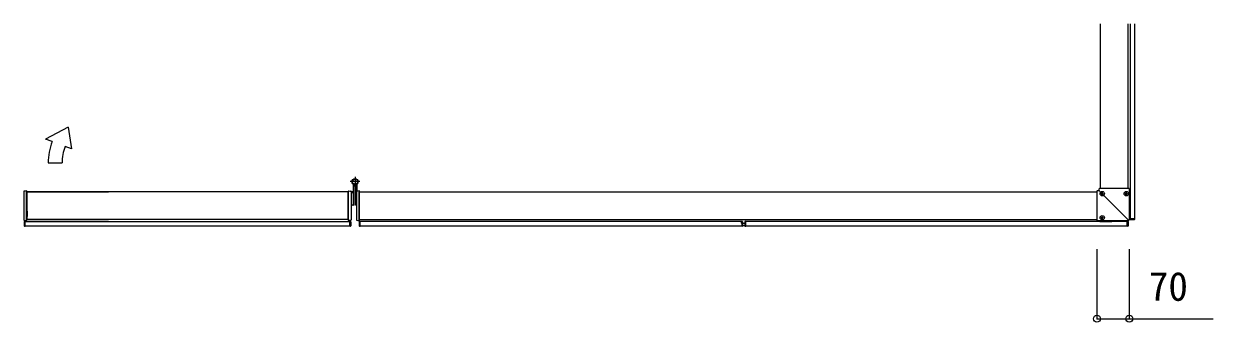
# Model space of a CAD drawing. Units: millimetres, scale not verified. Extents: x -4375 to 4375, y -6502 to 6475.
# Drawn here: x -790 to 1778, y 2226 to 2870 of the extents above; entities that cross this region are included whole.
import ezdxf
from ezdxf.enums import TextEntityAlignment as Align

# ---------------------------------------------------------------- set-up
doc = ezdxf.new("R2010")
doc.units = ezdxf.units.MM
doc.header["$LTSCALE"] = 30
for name, color, linetype in [('0-2_YKK_13', 4, 'Continuous'), ('0-3_YKK_A1', 4, 'Continuous'), ('0-4_YKK_D', 6, 'Continuous')]:
    doc.layers.add(name, color=color, linetype=linetype)
doc.styles.add('ＭＳ ゴシック', font='')
doc.styles.get('ＭＳ ゴシック').set_extended_font_data('MS Gothic')

msp = doc.modelspace()

# ---------------------------------------------------------------- linework, layer by layer
at = {"layer": '0-2_YKK_13'}
for p, q in [((-64.5, 2529.2), (-85.5, 2529.2)), ((-79, 2523.84), (-79, 2478.2)), ((-76.5, 2478.2), (-76.5, 2522.83)), ((-75, 2539.81), (-75, 2518.59)), ((-73.5, 2478.2), (-73.5, 2522.83)), ((-71, 2523.84), (-71, 2508.69)), ((-790, 2507.69), (-790, 2446.71)), ((-784, 2509), (-784, 2509)), ((-784, 2446.34), (-784, 2508.06)), ((-783, 2446.4), (-783, 2508)), ((-90, 2446.4), (-90, 2508)), ((-89, 2509), (-89, 2509)), ((-89, 2446.34), (-89, 2508.06)), ((-83.13, 2508.2), (-79.5, 2508.2)), ((-83, 2507.69), (-83, 2446.71)), ((-79, 2505.2), (-83, 2505.2)), ((-79, 2507.7), (-79, 2478.7)), ((-72, 2507.69), (-72, 2446.71)), ((-66, 2509), (-66, 2509)), ((-66, 2446.34), (-66, 2508.06)), ((-65, 2446.4), (-65, 2508)), ((1526.5, 2508.7), (1526.5, 2508.02)), ((1526.5, 2508.02), (1526.5, 2446.38)), ((1532.18, 2509.02), (1531.5, 2509.7)), ((1533.12, 2508.08), (1532.18, 2509.02)), ((1533.18, 2514.7), (1532.5, 2514.7)), ((1594.26, 2446.94), (1533.12, 2508.08)), ((1594.82, 2514.7), (1533.18, 2514.7)), ((1535.65, 2502.85), (1535.65, 2503.55)), ((1535.65, 2503.55), (1537.15, 2503.55)), ((1535.65, 2502.85), (1537.15, 2502.85)), ((1537.65, 2505.55), (1538.35, 2505.55)), ((1537.65, 2504.05), (1537.65, 2505.55)), ((1537.65, 2500.85), (1537.65, 2502.35)), ((1537.65, 2500.85), (1538.35, 2500.85)), ((1538.35, 2504.05), (1538.35, 2505.55)), ((1538.35, 2500.85), (1538.35, 2502.35)), ((1538.85, 2503.55), (1540.35, 2503.55)), ((1538.85, 2502.85), (1540.35, 2502.85)), ((1540.35, 2502.85), (1540.35, 2503.55)), ((1587.65, 2502.85), (1587.65, 2503.55)), ((1587.65, 2503.55), (1589.15, 2503.55)), ((1587.65, 2502.85), (1589.15, 2502.85)), ((1589.65, 2505.55), (1590.35, 2505.55)), ((1589.65, 2504.05), (1589.65, 2505.55)), ((1589.65, 2500.85), (1589.65, 2502.35)), ((1589.65, 2500.85), (1590.35, 2500.85)), ((1590.35, 2504.05), (1590.35, 2505.55)), ((1590.35, 2500.85), (1590.35, 2502.35)), ((1590.85, 2503.55), (1592.35, 2503.55)), ((1590.85, 2502.85), (1592.35, 2502.85)), ((1592.35, 2502.85), (1592.35, 2503.55)), ((1595.5, 2514.7), (1594.82, 2514.7)), ((1596.5, 2513.7), (1596.5, 2447.7)), ((1598.2, 2506.2), (1598.2, 2483)), ((-783, 2465.1), (-783, 2454.1)), ((-79.5, 2478.2), (-83, 2478.2)), ((-76.5, 2478.2), (-79, 2478.2)), ((-73.5, 2478.2), (-72, 2478.2)), ((1597.7, 2482.5), (1596.5, 2482.5)), ((-789, 2442.44), (-789, 2433.96)), ((-787, 2443.5), (-788.06, 2443.43)), ((-787, 2439.7), (-787.49, 2439.29)), ((-787, 2442.5), (-787, 2443.5)), ((-787, 2439.7), (-787, 2442.5)), ((-787, 2439.47), (-787, 2439.7)), ((-784, 2445.4), (-784, 2445.4)), ((-89, 2445.4), (-89, 2445.4)), ((-86, 2443.5), (-84.94, 2443.43)), ((-86, 2442.5), (-86, 2443.5)), ((-86, 2439.7), (-86, 2442.5)), ((-86, 2439.7), (-85.51, 2439.29)), ((-86, 2439.47), (-86, 2439.7)), ((-84, 2442.44), (-84, 2433.96)), ((-66, 2445.4), (-66, 2445.4)), ((-65.88, 2442.44), (-65.88, 2433.96)), ((-63.88, 2443.5), (-64.94, 2443.43)), ((-63.88, 2439.7), (-64.37, 2439.29)), ((-63.88, 2442.5), (-63.88, 2443.5)), ((-63.88, 2439.7), (-63.88, 2442.5)), ((-63.88, 2439.47), (-63.88, 2439.7)), ((759.5, 2443.5), (760.56, 2443.44)), ((759.5, 2439.7), (759.5, 2443.5)), ((759.5, 2439.7), (759.99, 2439.29)), ((761.5, 2442.44), (761.5, 2433.96)), ((761.5, 2439.49), (766.5, 2439.49)), ((766.5, 2442.44), (766.5, 2433.96)), ((768.5, 2443.5), (767.44, 2443.44)), ((768.5, 2439.7), (768.01, 2439.29)), ((768.5, 2442.5), (768.5, 2443.5)), ((768.5, 2439.7), (768.5, 2442.5)), ((768.5, 2439.47), (768.5, 2439.7)), ((1526.5, 2446.38), (1526.5, 2445.7)), ((1593.5, 2444.7), (1527.5, 2444.7)), ((1535, 2443), (1558.2, 2443)), ((1535.65, 2450.85), (1535.65, 2451.55)), ((1535.65, 2451.55), (1537.15, 2451.55)), ((1535.65, 2450.85), (1537.15, 2450.85)), ((1537.65, 2453.55), (1538.35, 2453.55)), ((1537.65, 2452.05), (1537.65, 2453.55)), ((1537.65, 2448.85), (1537.65, 2450.35)), ((1537.65, 2448.85), (1538.35, 2448.85)), ((1538.35, 2452.05), (1538.35, 2453.55)), ((1538.35, 2448.85), (1538.35, 2450.35)), ((1538.85, 2451.55), (1540.35, 2451.55)), ((1538.85, 2450.85), (1540.35, 2450.85)), ((1540.35, 2450.85), (1540.35, 2451.55)), ((1558.7, 2443.5), (1558.7, 2444.7)), ((1592, 2443.5), (1593.06, 2443.43)), ((1592, 2442.5), (1592, 2443.5)), ((1592, 2439.7), (1592, 2442.5)), ((1592, 2439.7), (1592.49, 2439.29)), ((1592, 2439.47), (1592, 2439.7)), ((1593.5, 2444.7), (1593.5, 2444.7)), ((1594, 2442.44), (1594, 2433.96)), ((1596.5, 2447.7), (1596.5, 2447.7)), ((1597.7, 2449.2), (1597.76, 2448.14)), ((1598.7, 2449.2), (1597.7, 2449.2)), ((1601.5, 2449.2), (1598.7, 2449.2)), ((1598.76, 2447.2), (1607.24, 2447.2)), ((1601.5, 2449.2), (1601.91, 2448.71)), ((1601.73, 2449.2), (1601.5, 2449.2)), ((1602.14, 2448.6), (1606.46, 2448.6)), ((1606.69, 2448.71), (1607.1, 2449.2)), ((1607.3, 2449.2), (1607.1, 2449.2)), ((-787.6, 2439.06), (-787.6, 2434.74)), ((-787.49, 2434.51), (-787, 2434.1)), ((-787, 2433.9), (-787, 2434.1)), ((-85.51, 2434.51), (-86, 2434.1)), ((-86, 2433.9), (-86, 2434.1)), ((-85.4, 2439.06), (-85.4, 2434.74)), ((-64.48, 2439.06), (-64.48, 2434.74)), ((-64.37, 2434.51), (-63.88, 2434.1)), ((-63.88, 2433.9), (-63.88, 2434.1)), ((759.99, 2434.51), (759.5, 2434.1)), ((760.1, 2439.06), (760.1, 2434.74)), ((761.5, 2434.29), (766.5, 2434.29)), ((767.9, 2439.06), (767.9, 2434.74)), ((768.01, 2434.51), (768.5, 2434.1)), ((768.5, 2433.9), (768.5, 2434.1)), ((1592.49, 2434.51), (1592, 2434.1)), ((1592, 2433.9), (1592, 2434.1)), ((1592.6, 2439.06), (1592.6, 2434.74))]:
    msp.add_line(p, q, dxfattribs=at)
for points in [[(-784, 2509), (-786.94, 2508.82), (-789.06, 2508.69)], [(-784, 2509), (-784, 2508.95), (-784.01, 2508.82), (-784.01, 2508.62), (-784, 2508.36), (-784, 2508.06)], [(-89, 2509), (-86.05, 2508.82), (-83.93, 2508.69)], [(-89, 2509), (-88.99, 2508.95), (-88.98, 2508.82), (-88.98, 2508.62), (-88.99, 2508.36), (-89, 2508.06)], [(-66, 2509), (-68.95, 2508.82), (-71.07, 2508.69)], [(-66, 2509), (-66.01, 2508.95), (-66.01, 2508.82), (-66.01, 2508.62), (-66.01, 2508.36), (-66, 2508.06)], [(1527.5, 2509.7), (1531.5, 2509.7), (1531.5, 2513.7)], [(-789.06, 2445.71), (-786.94, 2445.58), (-784, 2445.4)], [(-787, 2434.1), (-787, 2434.33), (-787, 2439.47)], [(-784, 2446.34), (-784, 2446.04), (-784.01, 2445.78), (-784.01, 2445.58), (-784, 2445.45), (-784, 2445.4)], [(-89, 2446.34), (-88.99, 2446.04), (-88.98, 2445.78), (-88.98, 2445.58), (-88.99, 2445.45), (-89, 2445.4)], [(-83.93, 2445.71), (-86.05, 2445.58), (-89, 2445.4)], [(-86, 2434.1), (-86, 2434.33), (-86, 2439.47)], [(-71.07, 2445.71), (-68.95, 2445.58), (-66, 2445.4)], [(-66, 2446.34), (-66.01, 2446.04), (-66.01, 2445.78), (-66.01, 2445.58), (-66.01, 2445.45), (-66, 2445.4)], [(-63.88, 2434.1), (-63.88, 2434.33), (-63.88, 2439.47)], [(768.5, 2434.1), (768.5, 2434.33), (768.5, 2439.47)], [(1592, 2434.1), (1592, 2434.33), (1592, 2439.47)], [(1594.26, 2446.94), (1594.41, 2446.79), (1594.54, 2446.66), (1594.67, 2446.53), (1594.77, 2446.43), (1594.85, 2446.35), (1594.91, 2446.29), (1594.94, 2446.26)], [(1607.1, 2449.2), (1606.87, 2449.2), (1601.73, 2449.2)], [(1608.24, 2448.14), (1608.3, 2449.2), (1607.3, 2449.2)], [(-788.06, 2432.96), (-787, 2432.9), (-787, 2433.9)], [(-84.94, 2432.96), (-86, 2432.9), (-86, 2433.9)], [(-64.94, 2432.96), (-63.88, 2432.9), (-63.88, 2433.9)], [(760.56, 2432.96), (759.5, 2432.9), (759.5, 2434.1)], [(767.44, 2432.96), (768.5, 2432.9), (768.5, 2433.9)], [(1593.06, 2432.96), (1592, 2432.9), (1592, 2433.9)]]:
    msp.add_lwpolyline(points, dxfattribs=at)
for points in [[(-784, 2508.06), (-784, 2508.06), (-784, 2508.06), (-784, 2508.06), (-784, 2508.06), (-784, 2508.06), (-784, 2508.06), (-784, 2508.06)], [(-89, 2508.06), (-89, 2508.06), (-89, 2508.06), (-89, 2508.06), (-89, 2508.06), (-89, 2508.06), (-89, 2508.06), (-89, 2508.06)], [(-66, 2508.06), (-66, 2508.06), (-66, 2508.06), (-66, 2508.06), (-66, 2508.06), (-66, 2508.06), (-66, 2508.06), (-66, 2508.06)], [(-784, 2446.34), (-784, 2446.34), (-784, 2446.34), (-784, 2446.34), (-784, 2446.34), (-784, 2446.34), (-784, 2446.34), (-784, 2446.34)], [(-89, 2446.34), (-89, 2446.34), (-89, 2446.34), (-89, 2446.34), (-89, 2446.34), (-89, 2446.34), (-89, 2446.34), (-89, 2446.34)], [(-66, 2446.34), (-66, 2446.34), (-66, 2446.34), (-66, 2446.34), (-66, 2446.34), (-66, 2446.34), (-66, 2446.34), (-66, 2446.34)]]:
    msp.add_lwpolyline(points, close=True, dxfattribs=at)
for centre, radius in [((-75, 2529.2), 6.5), ((-75, 2529.2), 5.5), ((1538, 2503.2), 4.75), ((1590, 2503.2), 4.75), ((1538, 2451.2), 4.75)]:
    msp.add_circle(centre, radius, dxfattribs=at)
for centre, radius, start, end in [((-79.5, 2523.84), 0.5, 0, 52.10048), ((-70.5, 2523.84), 0.5, 127.89952, 180), ((-789, 2507.69), 1, 93.49999, 179.99999), ((-784, 2508), 1, 359.99999, 89.99999), ((-89, 2508), 1, 89.99999, 179.99999), ((-84, 2507.69), 1, 359.99999, 86.49999), ((-79.5, 2507.7), 0.5, 0, 90), ((-71, 2507.69), 1, 93.5, 180), ((-66, 2508), 1, 0, 90), ((1527.5, 2508.7), 1, 90, 180), ((1532.5, 2513.7), 1, 90, 180), ((1537.15, 2504.05), 0.5, 270, 0), ((1537.15, 2502.35), 0.5, 0, 90), ((1538.85, 2504.05), 0.5, 180, 270), ((1538.85, 2502.35), 0.5, 90, 180), ((1589.15, 2504.05), 0.5, 270, 0), ((1589.15, 2502.35), 0.5, 0, 90), ((1590.85, 2504.05), 0.5, 180, 270), ((1590.85, 2502.35), 0.5, 90, 180), ((1595.5, 2513.7), 1, 0, 90), ((1593, 2506.2), 5.2, 0.00001, 47.69419), ((-79.5, 2478.7), 0.5, 270, 0), ((1597.7, 2483), 0.5, 270.00001, 0.00001), ((-789, 2446.71), 1, 179.99999, 266.49999), ((-788, 2442.44), 1, 93.5, 180), ((-787.3, 2439.06), 0.3, 129.80557, 180), ((-784, 2446.4), 1, 269.99999, 359.99999), ((-89, 2446.4), 1, 179.99999, 269.99999), ((-85.7, 2439.06), 0.3, 359.99999, 50.19442), ((-85, 2442.44), 1, 359.99999, 86.49999), ((-84, 2446.71), 1, 273.49999, 359.99999), ((-71, 2446.71), 1, 180, 266.5), ((-66, 2446.4), 1, 270, 0), ((-64.88, 2442.44), 1, 93.50002, 180.00002), ((-64.18, 2439.06), 0.3, 129.80559, 180.00002), ((759.8, 2439.06), 0.3, 0, 50.19443), ((760.5, 2442.44), 1, 0, 86.5), ((767.5, 2442.44), 1, 93.49967, 179.99967), ((768.2, 2439.06), 0.3, 129.80524, 179.99967), ((1527.5, 2445.7), 1, 180, 270), ((1535, 2448.2), 5.2, 222.30569, 270), ((1537.15, 2452.05), 0.5, 270, 0), ((1537.15, 2450.35), 0.5, 0, 90), ((1538.85, 2452.05), 0.5, 180, 270), ((1538.85, 2450.35), 0.5, 90, 180), ((1558.2, 2443.5), 0.5, 270, 0), ((1592.3, 2439.06), 0.3, 0.00002, 50.19445), ((1593, 2442.44), 1, 0.00002, 86.50002), ((1598.76, 2448.2), 1, 183.49998, 269.99998), ((1602.14, 2448.9), 0.3, 219.80555, 269.99998), ((1606.46, 2448.9), 0.3, 269.99998, 320.19441), ((1607.24, 2448.2), 1, 269.99998, 356.49998), ((-788, 2433.96), 1, 180, 266.5), ((-787.3, 2434.74), 0.3, 180, 230.19443), ((-85.7, 2434.74), 0.3, 309.80556, 359.99999), ((-85, 2433.96), 1, 273.49999, 359.99999), ((-64.88, 2433.96), 1, 180.00002, 266.50002), ((-64.18, 2434.74), 0.3, 180.00002, 230.19445), ((759.8, 2434.74), 0.3, 309.80557, 0), ((760.5, 2433.96), 1, 273.5, 0), ((767.5, 2433.96), 1, 179.99967, 266.49967), ((768.2, 2434.74), 0.3, 179.99967, 230.1941), ((1592.3, 2434.74), 0.3, 309.80559, 0.00002), ((1593, 2433.96), 1, 273.50002, 0.00002)]:
    msp.add_arc(centre, radius, start, end, dxfattribs=at)
msp.add_ellipse((1593.5, 2447.7), major_axis=(-2.12, 2.12), ratio=0.998752, start_param=2.358058, end_param=3.9251274, dxfattribs=at)
at = {"layer": '0-3_YKK_A1'}
for p, q in [((1534, 2514.7), (1534, 2869.94)), ((1594, 2514.7), (1594, 2869.94)), ((1598, 2869.94), (1598, 2449.2)), ((1608, 2869.94), (1608, 2449.2)), ((-694.17, 2646.57), (-743.2, 2620.74)), ((-694.17, 2646.57), (-686.81, 2600.22)), ((-729.1, 2615.61), (-743.2, 2620.74)), ((-686.81, 2600.22), (-700.91, 2605.35)), ((-737.24, 2569.43), (-707.24, 2569.43)), ((-90, 2507.2), (-783, 2507.2)), ((-783, 2507.2), (-607, 2507.2)), ((-65, 2507.2), (1526.5, 2507.2)), ((-787, 2443.2), (-86, 2443.2)), ((-787, 2443.2), (-608, 2443.2)), ((-148.1, 2447.2), (-783, 2447.2)), ((-783, 2447.2), (-607, 2447.2)), ((-90, 2447.2), (-231.5, 2447.2)), ((-65, 2447.2), (1526.5, 2447.2)), ((759.5, 2443.2), (-63.88, 2443.2)), ((1592, 2443.2), (768.5, 2443.2)), ((-86, 2433.2), (-787, 2433.2)), ((-608, 2433.2), (-787, 2433.2)), ((759.5, 2433.2), (-63.88, 2433.2)), ((1592, 2433.2), (768.5, 2433.2))]:
    msp.add_line(p, q, dxfattribs=at)
for radius in [135, 105]:
    msp.add_arc((-602.24, 2569.43), radius, 160, 180, dxfattribs=at)
at = {"layer": '0-4_YKK_D'}
for p, q in [((1526.5, 2383.2), (1526.5, 2232.2)), ((1596.5, 2383.2), (1596.5, 2232.2))]:
    msp.add_line(p, q, dxfattribs=at)
msp.add_lwpolyline([(1526.5, 2233.2), (1596.5, 2233.2), (1777.58, 2233.2)], dxfattribs=at)
for centre in [(1526.5, 2233.2), (1596.5, 2233.2)]:
    msp.add_circle(centre, 7.5, dxfattribs=at)

# ---------------------------------------------------------------- texts
at = {"layer": '0-4_YKK_D', "style": 'ＭＳ ゴシック'}
msp.add_text('70', height=62.32, dxfattribs=at).set_placement((1638.29, 2253.2), align=Align.BOTTOM_LEFT)

doc.saveas('drawing.dxf')
